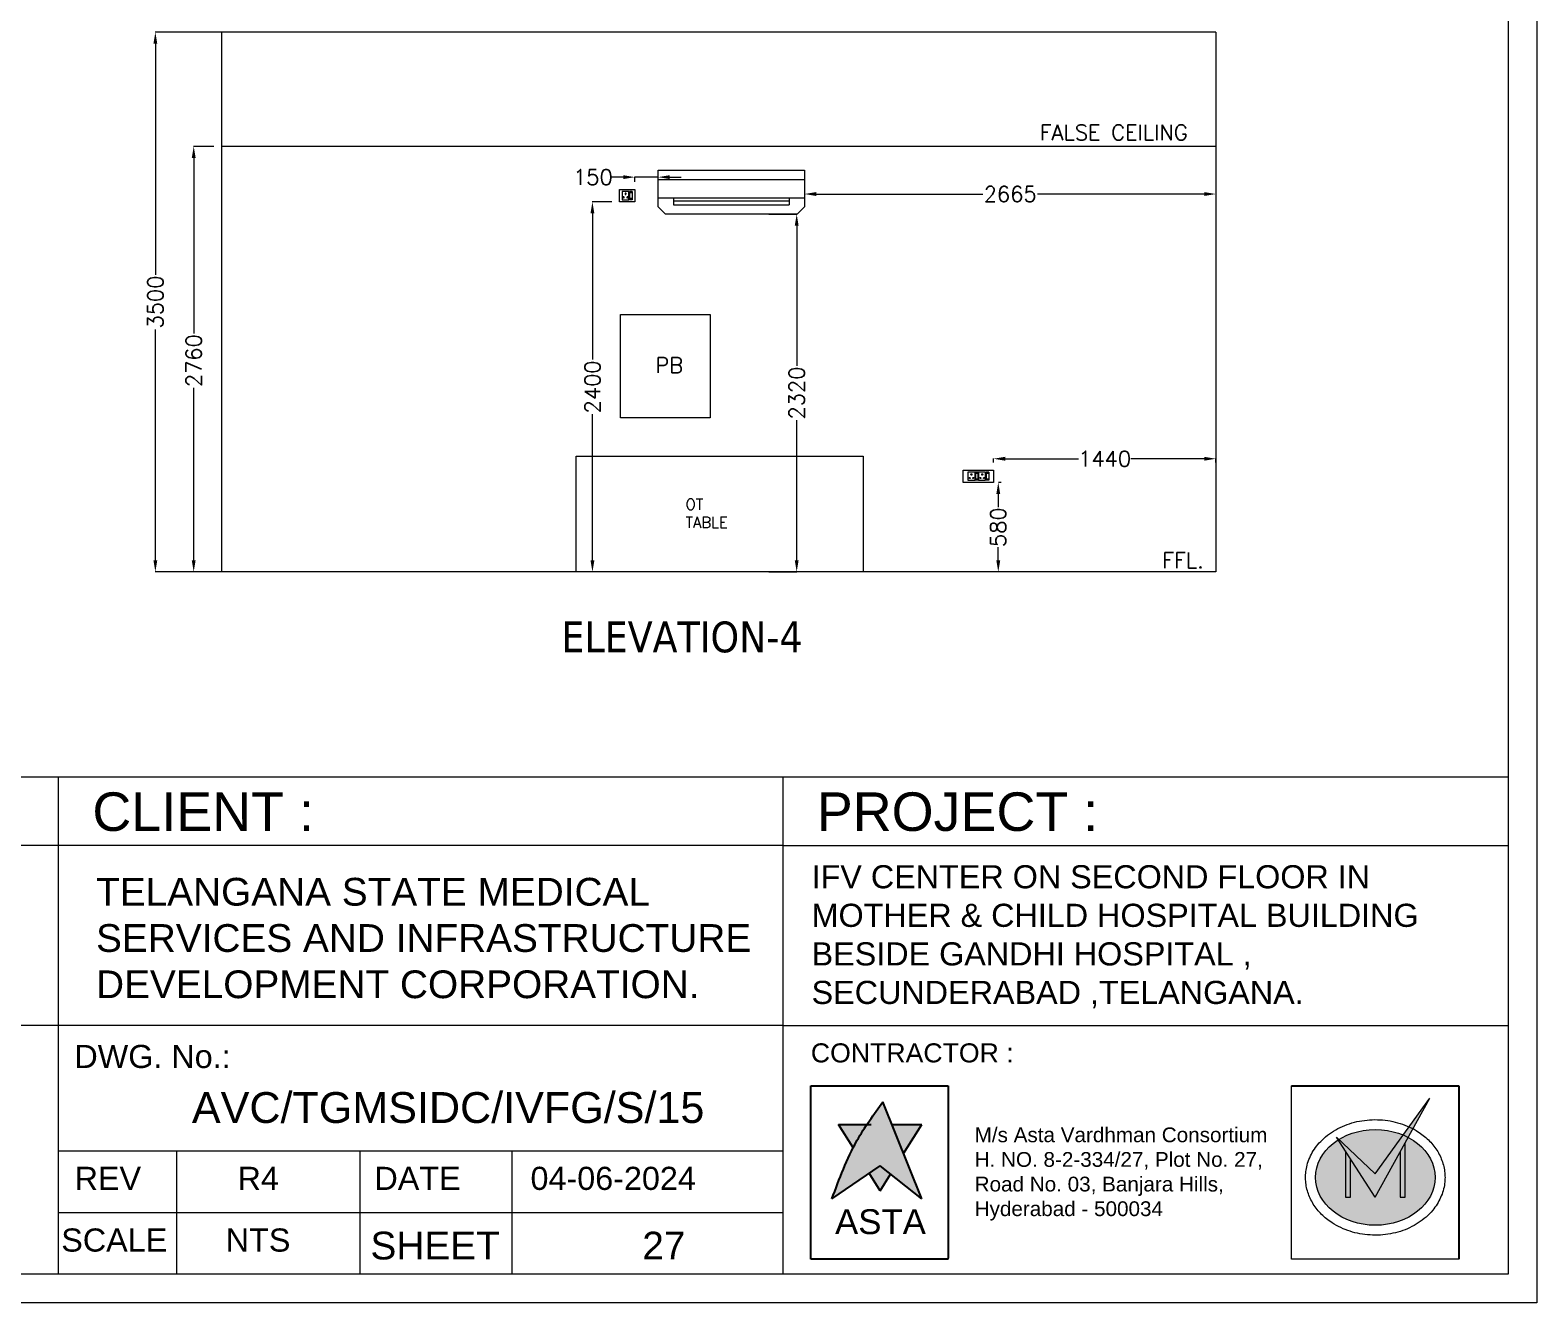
# Model space of a CAD drawing. Extents: x 3552052 to 4102982, y -707811 to -630695.
# Drawn here: x 3919893 to 3929660, y -704661 to -696407 of the extents above; entities that cross this region are included whole.
import ezdxf
from ezdxf.enums import TextEntityAlignment as Align

# ---------------------------------------------------------------- set-up
doc = ezdxf.new("R2010")
doc.units = 0
doc.header["$LTSCALE"] = 6
doc.header["$MEASUREMENT"] = 0
doc.layers.get('0').update_dxf_attribs({"linetype": 'CONTINUOUS', "lineweight": 0})
doc.layers.get('Defpoints').update_dxf_attribs({"linetype": 'CONTINUOUS', "lineweight": 0})
for name, color, linetype, lineweight in [('0.0', 8, 'CONTINUOUS', 0), ('ELE-4M UPS P.SB', 3, 'CONTINUOUS', 0), ('ELE-SOCKET NMBERING', 7, 'CONTINUOUS', 9), ('ELE. 2N0S OF 6-16 UPS SOCKETS', 191, 'CONTINUOUS', 0), ('EQP', 6, 'CONTINUOUS', 0), ('hatch', 252, 'CONTINUOUS', 0), ('HVAC', 3, 'CONTINUOUS', 15), ('HVAC_HI-WALL_1.5TR', 5, 'CONTINUOUS', 0), ('MEP_HVAC_RA_DUCT', 1, 'CONTINUOUS', 0), ('MEP_HVAC_TEXT', 7, 'CONTINUOUS', 0), ('TITLE', 7, 'CONTINUOUS', 0)]:
    doc.layers.add(name, color=color, linetype=linetype, lineweight=lineweight)
doc.layers.add('ELE-6A AC SOCKET', color=7, linetype='CONTINUOUS', lineweight=0, true_color=0x00ceb6)
doc.styles.add('Annotation', font='tahoma.ttf')
doc.styles.add('ARIAL', font='arial.ttf')
doc.styles.add('ROMANS', font='romans.shx')
doc.styles.get("Standard").update_dxf_attribs({"font": 'SIMPLEX'})
doc.dimstyles.new('AEPL1', dxfattribs={"dimtxt": 100, "dimasz": 75, "dimexe": 1.25, "dimexo": 50, "dimtad": 0, "dimdec": 0, "dimtxsty": 'ROMANS', "dimcen": 2.5, "dimclrd": 7, "dimclre": 7, "dimadec": 0, "dimazin": 0, "dimtfac": 1, "dimtdec": 0, "dimtmove": 0, "dimatfit": 3, "dimfxl": 1, "dimlwd": 0, "dimlwe": 0, "dimarcsym": 0})

# ---------------------------------------------------------------- blocks, each defined once
blk = doc.blocks.new('*D429')
at = {"layer": 'Defpoints', "color": 0, "linetype": 'ByBlock', "transparency": 16777216}
for p in [(3920952.9, -697160.6), (3921133.1, -697160.6), (3921332.5, -699920.6)]:
    blk.add_point(p, dxfattribs=at)
at = {"layer": 'ELE-4M UPS P.SB', "color": 7, "linetype": 'ByBlock', "lineweight": 0, "transparency": 16777216}
for p, q in [((3921083.1, -697160.6), (3920951.6, -697160.6)), ((3920952.9, -697235.6), (3920952.9, -698373.8)), ((3920952.9, -699845.6), (3920952.9, -698727.4)), ((3921282.5, -699920.6), (3920951.6, -699920.6))]:
    blk.add_line(p, q, dxfattribs=at)
at = {"layer": 'ELE-4M UPS P.SB', "color": 7, "linetype": 'ByBlock', "transparency": 16777216}
for points in [[(3920940.4, -697235.6), (3920965.4, -697235.6), (3920952.9, -697160.6)], [(3920940.4, -699845.6), (3920965.4, -699845.6), (3920952.9, -699920.6)]]:
    blk.add_solid(points, dxfattribs=at)
at = {"layer": 'ELE-4M UPS P.SB', "color": 0, "linetype": 'ByBlock', "transparency": 16777216, "insert": (3920952.9, -698550.6), "char_height": 100, "attachment_point": 5, "rotation": 90, "style": 'ROMANS'}
blk.add_mtext('2760', dxfattribs=at)
blk = doc.blocks.new('*D430')
at = {"layer": 'Defpoints', "color": 0, "linetype": 'ByBlock', "transparency": 16777216}
for p in [(3920704.4, -696420.6), (3921378.9, -696420.6), (3921332.5, -699920.6)]:
    blk.add_point(p, dxfattribs=at)
at = {"layer": 'ELE-4M UPS P.SB', "color": 7, "linetype": 'ByBlock', "lineweight": 0, "transparency": 16777216}
for p, q in [((3921328.9, -696420.6), (3920703.1, -696420.6)), ((3920704.4, -696495.6), (3920704.4, -697993.8)), ((3920704.4, -699845.6), (3920704.4, -698347.4)), ((3921282.5, -699920.6), (3920703.1, -699920.6))]:
    blk.add_line(p, q, dxfattribs=at)
at = {"layer": 'ELE-4M UPS P.SB', "color": 7, "linetype": 'ByBlock', "transparency": 16777216}
for points in [[(3920691.9, -696495.6), (3920716.9, -696495.6), (3920704.4, -696420.6)], [(3920691.9, -699845.6), (3920716.9, -699845.6), (3920704.4, -699920.6)]]:
    blk.add_solid(points, dxfattribs=at)
at = {"layer": 'ELE-4M UPS P.SB', "color": 0, "linetype": 'ByBlock', "transparency": 16777216, "insert": (3920704.4, -698170.6), "char_height": 100, "attachment_point": 5, "rotation": 90, "style": 'ROMANS'}
blk.add_mtext('3500', dxfattribs=at)
blk = doc.blocks.new('6MODULE-UPS')
at = {"layer": 'ELE. 2N0S OF 6-16 UPS SOCKETS', "color": 223, "lineweight": 0}
for p, q in [((-6, 92), (-6, 20)), ((-6, 92), (-6, 20)), ((19, 92), (-6, 92)), ((-6, 92), (19, 92)), ((-6, 20), (19, 20)), ((-4, 84), (-4, 28)), ((17, 84), (-4, 84)), ((-4, 30), (17, 30)), ((-4, 28), (17, 28)), ((17, 28), (17, 84)), ((19, 20), (19, 92)), ((24, 92), (87, 92)), ((24, 20), (24, 92)), ((87, 20), (24, 20)), ((87, 92), (87, 20)), ((91, 92), (91, 20)), ((91, 92), (91, 20)), ((116, 92), (91, 92)), ((91, 92), (116, 92)), ((91, 20), (116, 20)), ((93, 84), (93, 28)), ((114, 84), (93, 84)), ((93, 30), (114, 30)), ((93, 28), (114, 28)), ((114, 28), (114, 84)), ((116, 20), (116, 92)), ((120, 20), (120, 92)), ((120, 92), (184, 92)), ((184, 20), (120, 20)), ((184, 92), (184, 20))]:
    blk.add_line(p, q, dxfattribs=at)
blk.add_lwpolyline([(-48, 0), (226, 0), (226, 112), (-48, 112)], close=True, dxfattribs=at)
for centre, radius, start, end in [((37, 42), 4.24, 5.2689, 272.51), ((41, 39), 3.42, 202.6838, 75.0951), ((55, 74), 4.92, 307.1584, 232.8416), ((55, 69), 3.14, 161.4031, 18.5969), ((70, 39), 3.42, 104.9049, 337.3162), ((73, 42), 4.24, 267.49, 174.7311), ((134, 42), 4.24, 5.2689, 272.51), ((137, 39), 3.42, 202.6838, 75.0951), ((152, 74), 4.92, 307.1584, 232.8416), ((152, 69), 3.14, 161.4031, 18.5969), ((167, 39), 3.42, 104.9049, 337.3162), ((170, 42), 4.24, 267.49, 174.7311)]:
    blk.add_arc(centre, radius, start, end, dxfattribs=at)
blk = doc.blocks.new('FGF6')
at = {"layer": 'HVAC', "color": 5}
for p, q in [((3680007.2, -695087.1), (3680957.2, -695087.1)), ((3680007.2, -695206), (3680957.2, -695206))]:
    blk.add_line(p, q, dxfattribs=at)
at = {"layer": 'HVAC', "color": 8}
for p, q in [((3680106.6, -695206), (3680106.6, -695250.8)), ((3680857.7, -695206), (3680857.7, -695250.8)), ((3680106.6, -695226.3), (3680857.7, -695226.3)), ((3680106.6, -695250.8), (3680857.7, -695250.8))]:
    blk.add_line(p, q, dxfattribs=at)
at = {"layer": 'HVAC', "color": 5}
blk.add_lwpolyline([(3680007.2, -695026.4), (3680957.2, -695026.4), (3680957.2, -695264.8), (3680909.7, -695312.3), (3680054.7, -695312.3), (3680007.2, -695264.8)], close=True, dxfattribs=at)
blk = doc.blocks.new('EQ2WE')
at = {"layer": 'ELE-6A AC SOCKET', "lineweight": 0}
for p, q in [((-99, 170), (-215, 170)), ((-215, 170), (-215, 36)), ((-215, 36), (-99, 36)), ((-99, 36), (-99, 170)), ((-91, 36), (-91, 170)), ((-91, 170), (-45, 170)), ((-45, 170), (-91, 170)), ((-45, 36), (-91, 36)), ((-87, 51), (-87, 155)), ((-87, 155), (-48, 155)), ((-48, 55), (-87, 55)), ((-48, 51), (-87, 51)), ((-48, 155), (-48, 51)), ((-45, 170), (-45, 36)), ((-45, 170), (-45, 36))]:
    blk.add_line(p, q, dxfattribs=at)
blk.add_lwpolyline([(0, 0), (-257, 0), (-257, 206), (0, 206)], close=True, dxfattribs=at)
for centre, radius, start, end in [((-190, 77), 7.83, 5.2689, 272.51), ((-184, 72), 6.31, 202.6838, 75.0951), ((-157, 136), 9.08, 307.1584, 232.8416), ((-157, 127), 5.79, 161.4031, 18.5969), ((-130, 72), 6.31, 104.9049, 337.3162), ((-124, 77), 7.83, 267.49, 174.7311)]:
    blk.add_arc(centre, radius, start, end, dxfattribs=at)
blk = doc.blocks.new('*D431')
at = {"layer": 'Defpoints', "color": 0, "linetype": 'ByBlock', "transparency": 16777216}
for p in [(3924630.8, -697600.6), (3924630.8, -699920.6), (3924861.7, -699920.6)]:
    blk.add_point(p, dxfattribs=at)
at = {"layer": 'ELE-4M UPS P.SB', "color": 7, "linetype": 'ByBlock', "lineweight": 0, "transparency": 16777216}
for p, q in [((3924680.8, -697600.6), (3924863, -697600.6)), ((3924861.7, -697675.6), (3924861.7, -698583.8)), ((3924861.7, -699845.6), (3924861.7, -698937.4)), ((3924680.8, -699920.6), (3924863, -699920.6))]:
    blk.add_line(p, q, dxfattribs=at)
at = {"layer": 'ELE-4M UPS P.SB', "color": 7, "linetype": 'ByBlock', "transparency": 16777216}
for points in [[(3924849.2, -697675.6), (3924874.2, -697675.6), (3924861.7, -697600.6)], [(3924849.2, -699845.6), (3924874.2, -699845.6), (3924861.7, -699920.6)]]:
    blk.add_solid(points, dxfattribs=at)
at = {"layer": 'ELE-4M UPS P.SB', "color": 0, "linetype": 'ByBlock', "transparency": 16777216, "insert": (3924861.7, -698760.6), "char_height": 100, "attachment_point": 5, "rotation": 90, "style": 'ROMANS'}
blk.add_mtext('2320', dxfattribs=at)
blk = doc.blocks.new('*D432')
at = {"layer": 'Defpoints', "color": 0, "linetype": 'ByBlock', "transparency": 16777216}
for p in [(3927578.1, -699186.7), (3926138.1, -699260.6), (3927578.1, -699260.6)]:
    blk.add_point(p, dxfattribs=at)
at = {"layer": 'ELE-4M UPS P.SB', "color": 7, "linetype": 'ByBlock', "lineweight": 0, "transparency": 16777216}
for p, q in [((3926138.1, -699210.6), (3926138.1, -699185.5)), ((3926213.1, -699186.7), (3926688.4, -699186.7)), ((3927503.1, -699186.7), (3927027.8, -699186.7)), ((3927578.1, -699210.6), (3927578.1, -699185.5))]:
    blk.add_line(p, q, dxfattribs=at)
at = {"layer": 'ELE-4M UPS P.SB', "color": 7, "linetype": 'ByBlock', "transparency": 16777216}
for points in [[(3926213.1, -699174.2), (3926213.1, -699199.2), (3926138.1, -699186.7)], [(3927503.1, -699174.2), (3927503.1, -699199.2), (3927578.1, -699186.7)]]:
    blk.add_solid(points, dxfattribs=at)
at = {"layer": 'ELE-4M UPS P.SB', "color": 0, "linetype": 'ByBlock', "transparency": 16777216, "insert": (3926858.1, -699186.7), "char_height": 100, "attachment_point": 5, "style": 'ROMANS'}
blk.add_mtext('1440', dxfattribs=at)
blk = doc.blocks.new('*D433')
at = {"layer": 'Defpoints', "color": 0, "linetype": 'ByBlock', "transparency": 16777216}
for p in [(3926138.1, -699340.6), (3926138.1, -699920.6), (3926168.4, -699920.6)]:
    blk.add_point(p, dxfattribs=at)
at = {"layer": 'ELE-4M UPS P.SB', "color": 7, "linetype": 'ByBlock', "lineweight": 0, "transparency": 16777216}
for p, q in [((3926168.4, -699415.6), (3926168.4, -699501.4)), ((3926188.1, -699340.6), (3926169.7, -699340.6)), ((3926168.4, -699845.6), (3926168.4, -699759.8)), ((3926188.1, -699920.6), (3926169.7, -699920.6))]:
    blk.add_line(p, q, dxfattribs=at)
at = {"layer": 'ELE-4M UPS P.SB', "color": 7, "linetype": 'ByBlock', "transparency": 16777216}
for points in [[(3926155.9, -699415.6), (3926180.9, -699415.6), (3926168.4, -699340.6)], [(3926155.9, -699845.6), (3926180.9, -699845.6), (3926168.4, -699920.6)]]:
    blk.add_solid(points, dxfattribs=at)
at = {"layer": 'ELE-4M UPS P.SB', "color": 0, "linetype": 'ByBlock', "transparency": 16777216, "insert": (3926168.4, -699630.6), "char_height": 100, "attachment_point": 5, "rotation": 90, "style": 'ROMANS'}
blk.add_mtext('580', dxfattribs=at)
blk = doc.blocks.new('*D434')
at = {"layer": 'Defpoints', "color": 0, "linetype": 'ByBlock', "transparency": 16777216}
for p in [(3924913.1, -697375.4), (3927578.1, -697375.4), (3927578.1, -697469.9)]:
    blk.add_point(p, dxfattribs=at)
at = {"layer": 'ELE-4M UPS P.SB', "color": 7, "linetype": 'ByBlock', "lineweight": 0, "transparency": 16777216}
for p, q in [((3924913.1, -697425.4), (3924913.1, -697471.1)), ((3927578.1, -697425.4), (3927578.1, -697471.1)), ((3924988.1, -697469.9), (3926068.8, -697469.9)), ((3927503.1, -697469.9), (3926422.4, -697469.9))]:
    blk.add_line(p, q, dxfattribs=at)
at = {"layer": 'ELE-4M UPS P.SB', "color": 7, "linetype": 'ByBlock', "transparency": 16777216}
for points in [[(3924988.1, -697457.4), (3924988.1, -697482.4), (3924913.1, -697469.9)], [(3927503.1, -697457.4), (3927503.1, -697482.4), (3927578.1, -697469.9)]]:
    blk.add_solid(points, dxfattribs=at)
at = {"layer": 'ELE-4M UPS P.SB', "color": 0, "linetype": 'ByBlock', "transparency": 16777216, "insert": (3926245.6, -697469.9), "char_height": 100, "attachment_point": 5, "style": 'ROMANS'}
blk.add_mtext('2665', dxfattribs=at)
blk = doc.blocks.new('*D435')
at = {"layer": 'Defpoints', "color": 0, "linetype": 'ByBlock', "transparency": 16777216}
for p in [(3923813.1, -697360.3), (3923813.1, -697440.6), (3923963.1, -697426.4)]:
    blk.add_point(p, dxfattribs=at)
at = {"layer": 'ELE-4M UPS P.SB', "color": 7, "linetype": 'ByBlock', "lineweight": 0, "transparency": 16777216}
for p, q in [((3923738.1, -697360.3), (3923663.1, -697360.3)), ((3923813.1, -697390.6), (3923813.1, -697359)), ((3923963.1, -697360.3), (3923813.1, -697360.3)), ((3923963.1, -697376.4), (3923963.1, -697359)), ((3924038.1, -697360.3), (3924113.1, -697360.3))]:
    blk.add_line(p, q, dxfattribs=at)
at = {"layer": 'ELE-4M UPS P.SB', "color": 7, "linetype": 'ByBlock', "transparency": 16777216}
for points in [[(3923738.1, -697347.8), (3923738.1, -697372.8), (3923813.1, -697360.3)], [(3924038.1, -697347.8), (3924038.1, -697372.8), (3923963.1, -697360.3)]]:
    blk.add_solid(points, dxfattribs=at)
at = {"layer": 'ELE-4M UPS P.SB', "color": 0, "linetype": 'ByBlock', "transparency": 16777216, "insert": (3923541, -697360.3), "char_height": 100, "attachment_point": 5, "style": 'ROMANS'}
blk.add_mtext('150', dxfattribs=at)
blk = doc.blocks.new('*D436')
at = {"layer": 'Defpoints', "color": 0, "linetype": 'ByBlock', "transparency": 16777216}
for p in [(3923713.1, -697520.6), (3923537.6, -699920.6), (3923713.1, -699920.6)]:
    blk.add_point(p, dxfattribs=at)
at = {"layer": 'ELE-4M UPS P.SB', "color": 7, "linetype": 'ByBlock', "lineweight": 0, "transparency": 16777216}
for p, q in [((3923663.1, -697520.6), (3923536.3, -697520.6)), ((3923537.6, -697595.6), (3923537.6, -698543.8)), ((3923537.6, -699845.6), (3923537.6, -698897.4)), ((3923663.1, -699920.6), (3923536.3, -699920.6))]:
    blk.add_line(p, q, dxfattribs=at)
at = {"layer": 'ELE-4M UPS P.SB', "color": 7, "linetype": 'ByBlock', "transparency": 16777216}
for points in [[(3923525.1, -697595.6), (3923550.1, -697595.6), (3923537.6, -697520.6)], [(3923525.1, -699845.6), (3923550.1, -699845.6), (3923537.6, -699920.6)]]:
    blk.add_solid(points, dxfattribs=at)
at = {"layer": 'ELE-4M UPS P.SB', "color": 0, "linetype": 'ByBlock', "transparency": 16777216, "insert": (3923537.6, -698720.6), "char_height": 100, "attachment_point": 5, "rotation": 90, "style": 'ROMANS'}
blk.add_mtext('2400', dxfattribs=at)
blk = doc.blocks.new('IVF-CONTRACTOR')
at = {"lineweight": -3, "true_color": 0x293189}
h = blk.add_hatch(color=177, dxfattribs=at)
h.dxf.hatch_style = 1
edge = h.paths.add_edge_path()
edge.add_spline(control_points=[(3037286, -1386527), (3037185, -1386667), (3036944, -1387001), (3036801, -1387388), (3036719, -1387609)], knot_values=[0, 0, 0, 0, 519.520055, 1226.818077, 1226.818077, 1226.818077, 1226.818077], degree=3, periodic=0)
edge.add_line((3036719, -1387609), (3037255, -1387240))
edge.add_line((3037255, -1387240), (3037717, -1387609))
edge.add_line((3037717, -1387609), (3037286, -1386527))
at = {"lineweight": -3, "true_color": 0xc7c8ca}
h = blk.add_hatch(color=9, dxfattribs=at)
h.dxf.hatch_style = 1
edge = h.paths.add_edge_path()
edge.add_spline(control_points=[(3036953, -1387033), (3036967, -1387008), (3037022, -1386919), (3037088, -1386836), (3037139, -1386779)], knot_values=[3356.588859, 3356.588859, 3356.588859, 3356.588859, 3831.174934, 5081.098827, 5081.098827, 5081.098827, 5081.098827], degree=3, periodic=0)
edge.add_line((3037139, -1386779), (3036793, -1386779))
edge.add_line((3036793, -1386779), (3036953, -1387033))
h.paths.add_polyline_path([(3037717, -1386779), (3037386, -1386779), (3037515, -1387102)])
h.paths.add_polyline_path([(3037370, -1387332), (3037255, -1387240), (3037134, -1387323), (3037255, -1387517)])
at = {"true_color": 0xed1f24}
h = blk.add_hatch(color=240, dxfattribs=at)
h.dxf.hatch_style = 1
edge = h.paths.add_edge_path()
edge.add_line((3042329, -1386921), (3042349, -1386951))
edge.add_ellipse((3042760, -1387369), major_axis=(-665, 0), ratio=0.800236, start_angle=-52.6357, end_angle=-51.8324, ccw=False)
edge.add_line((3042356, -1386946), (3042329, -1386921))
at = {"layer": '0.0', "true_color": 0xed1f24}
h = blk.add_hatch(color=240, dxfattribs=at)
h.dxf.hatch_style = 1
edge = h.paths.add_edge_path()
edge.add_line((3042760, -1387590), (3043125, -1386925))
edge.add_ellipse((3042760, -1387369), major_axis=(-665, 0), ratio=0.800236, start_angle=-123.3804, end_angle=-117.8517)
edge.add_line((3043070, -1386899), (3042760, -1387331))
edge.add_line((3042760, -1387331), (3042356, -1386946))
edge.add_ellipse((3042760, -1387369), major_axis=(-665, 0), ratio=0.800236, start_angle=-52.6357, end_angle=-51.8324)
edge.add_line((3042349, -1386951), (3042760, -1387590))
edge = h.paths.add_edge_path()
edge.add_spline(control_points=[(3043179, -1386828), (3043165, -1386821), (3043150, -1386814), (3043136, -1386807)], knot_values=[-2.156071, -2.156071, -2.156071, -2.156071, -2.090953, -2.090953, -2.090953, -2.090953], degree=3, periodic=0)
edge.add_line((3043136, -1386807), (3043070, -1386899))
edge.add_ellipse((3042760, -1387369), major_axis=(-665, 0), ratio=0.800236, start_angle=-123.3804, end_angle=-117.8517, ccw=False)
edge.add_line((3043125, -1386925), (3043179, -1386828))
edge = h.paths.add_edge_path()
edge.add_line((3043367, -1386486), (3043136, -1386807))
edge.add_spline(control_points=[(3043136, -1386807), (3043150, -1386814), (3043165, -1386821), (3043179, -1386828)], knot_values=[-2.156071, -2.156071, -2.156071, -2.156071, -2.090953, -2.090953, -2.090953, -2.090953], degree=3, periodic=0)
edge.add_line((3043179, -1386828), (3043367, -1386486))
at = {"layer": '0.0', "true_color": 0x139b48}
h = blk.add_hatch(color=114, dxfattribs=at)
h.dxf.hatch_style = 1
edge = h.paths.add_edge_path()
edge.add_ellipse((3042760, -1387369), major_axis=(-665, 0), ratio=0.800236, start_angle=-51.8324, end_angle=236.6196)
edge.add_line((3043125, -1386925), (3043091, -1386988))
edge.add_line((3043091, -1386988), (3043091, -1387590))
edge.add_line((3043091, -1387590), (3043036, -1387590))
edge.add_line((3043036, -1387590), (3043036, -1387088))
edge.add_line((3043036, -1387088), (3042760, -1387590))
edge.add_line((3042760, -1387590), (3042484, -1387160))
edge.add_line((3042484, -1387160), (3042484, -1387590))
edge.add_line((3042484, -1387590), (3042428, -1387590))
edge.add_line((3042428, -1387590), (3042428, -1387075))
edge.add_line((3042428, -1387075), (3042349, -1386951))
edge = h.paths.add_edge_path()
edge.add_ellipse((3042760, -1387369), major_axis=(-665, 0), ratio=0.800236, start_angle=-117.8517, end_angle=-52.6357)
edge.add_line((3042356, -1386946), (3042760, -1387331))
edge.add_line((3042760, -1387331), (3043070, -1386899))
at = {"layer": '0.0', "true_color": 0x000000}
h = blk.add_hatch(color=18, dxfattribs=at)
h.dxf.hatch_style = 1
h.paths.add_polyline_path([(3042484, -1387160), (3042428, -1387075), (3042428, -1387590), (3042484, -1387590)])
h.paths.add_polyline_path([(3043036, -1387590), (3043091, -1387590), (3043091, -1386988), (3043036, -1387088)])
at = {"lineweight": -3}
for p, q in [((3036484, -1386350), (3038013, -1386350)), ((3036484, -1388267), (3036484, -1386350)), ((3036485, -1386350), (3038009, -1386350)), ((3036485, -1388278), (3036485, -1386350)), ((3038013, -1386350), (3038013, -1388267)), ((3041829, -1386350), (3043688, -1386350)), ((3043688, -1386350), (3043688, -1388278)), ((3038011, -1388278), (3036483, -1388278))]:
    blk.add_line(p, q, dxfattribs=at)
at = {"color": 251, "lineweight": -3, "true_color": 0x636466}
for p, q in [((3037717, -1387609), (3037286, -1386527)), ((3036793, -1386779), (3037155, -1386779)), ((3036953, -1387033), (3036793, -1386779)), ((3037386, -1386779), (3037717, -1386779)), ((3037515, -1387102), (3037717, -1386779)), ((3036719, -1387609), (3037255, -1387240)), ((3037717, -1387609), (3037255, -1387240)), ((3037255, -1387517), (3037134, -1387323)), ((3037255, -1387517), (3037370, -1387332))]:
    blk.add_line(p, q, dxfattribs=at)
blk.add_spline([(3036719, -1387609), (3036998, -1386959), (3037286, -1386527)], degree=3, dxfattribs=at)
at = {"layer": '0.0'}
for p, q in [((3036485, -1386350), (3038009, -1386350)), ((3036485, -1388278), (3036485, -1386350)), ((3036485, -1388278), (3036485, -1386350)), ((3036485, -1386350), (3038009, -1386350)), ((3038013, -1386350), (3038013, -1388278)), ((3041829, -1386350), (3043688, -1386350)), ((3041829, -1388278), (3041829, -1386350)), ((3043688, -1386350), (3043688, -1388278)), ((3038009, -1388278), (3036485, -1388278)), ((3043688, -1388278), (3041829, -1388278))]:
    blk.add_line(p, q, dxfattribs=at)
at = {"layer": '0.0', "color": 18, "true_color": 0x000000}
for p, q in [((3042760, -1387590), (3043367, -1386486)), ((3042760, -1387331), (3043367, -1386486)), ((3042760, -1387590), (3042329, -1386921)), ((3042329, -1386921), (3042760, -1387331)), ((3042428, -1387075), (3042428, -1387590)), ((3043036, -1387088), (3043036, -1387590)), ((3043091, -1387590), (3043091, -1386988)), ((3042484, -1387590), (3042484, -1387160)), ((3042428, -1387590), (3042484, -1387590)), ((3043036, -1387590), (3043091, -1387590))]:
    blk.add_line(p, q, dxfattribs=at)
at = {"layer": '0.0'}
blk.add_ellipse((3042760, -1387369), major_axis=(-665, 0), ratio=0.800236, start_param=-3.141592653589793, end_param=3.141592653589793, dxfattribs=at)
blk.add_open_spline([(3043535, -1387369), (3043535, -1387353), (3043534, -1387336), (3043530, -1387296), (3043527, -1387272), (3043516, -1387226), (3043509, -1387202), (3043492, -1387157), (3043483, -1387135), (3043460, -1387092), (3043448, -1387071), (3043420, -1387031), (3043405, -1387011), (3043372, -1386974), (3043355, -1386956), (3043318, -1386922), (3043298, -1386906), (3043258, -1386875), (3043236, -1386861), (3043183, -1386829), (3043150, -1386812), (3043081, -1386783), (3043045, -1386771), (3042972, -1386750), (3042935, -1386742), (3042860, -1386731), (3042821, -1386728), (3042745, -1386726), (3042706, -1386727), (3042630, -1386735), (3042593, -1386741), (3042518, -1386757), (3042482, -1386768), (3042412, -1386794), (3042377, -1386809), (3042312, -1386843), (3042280, -1386862), (3042221, -1386905), (3042194, -1386928), (3042147, -1386974), (3042127, -1386996), (3042091, -1387042), (3042074, -1387067), (3042045, -1387117), (3042033, -1387143), (3042012, -1387197), (3042003, -1387225), (3041992, -1387276), (3041988, -1387299), (3041984, -1387347), (3041984, -1387371), (3041986, -1387418), (3041989, -1387442), (3041997, -1387489), (3042003, -1387512), (3042018, -1387557), (3042026, -1387580), (3042047, -1387623), (3042058, -1387645), (3042084, -1387686), (3042098, -1387706), (3042129, -1387744), (3042145, -1387762), (3042180, -1387798), (3042199, -1387814), (3042238, -1387846), (3042259, -1387861), (3042311, -1387894), (3042343, -1387912), (3042409, -1387944), (3042444, -1387957), (3042515, -1387980), (3042552, -1387989), (3042626, -1388003), (3042664, -1388007), (3042740, -1388012), (3042778, -1388012), (3042854, -1388008), (3042892, -1388003), (3042966, -1387989), (3043003, -1387980), (3043074, -1387958), (3043109, -1387944), (3043175, -1387913), (3043208, -1387895), (3043268, -1387856), (3043297, -1387834), (3043351, -1387787), (3043376, -1387761), (3043416, -1387713), (3043432, -1387690), (3043462, -1387643), (3043475, -1387619), (3043497, -1387569), (3043507, -1387543), (3043522, -1387491), (3043527, -1387464), (3043533, -1387415), (3043535, -1387392), (3043535, -1387369)], degree=3, knots=[-3.141593, -3.141593, -3.141593, -3.141593, -3.06788, -3.06788, -2.960953, -2.960953, -2.854026, -2.854026, -2.747099, -2.747099, -2.640172, -2.640172, -2.533245, -2.533245, -2.426319, -2.426319, -2.319392, -2.319392, -2.212465, -2.212465, -2.059875, -2.059875, -1.907286, -1.907286, -1.754697, -1.754697, -1.602107, -1.602107, -1.449518, -1.449518, -1.296928, -1.296928, -1.144339, -1.144339, -0.99175, -0.99175, -0.83916, -0.83916, -0.686571, -0.686571, -0.558641, -0.558641, -0.43071, -0.43071, -0.30278, -0.30278, -0.17485, -0.17485, -0.068516, -0.068516, 0.037819, 0.037819, 0.144154, 0.144154, 0.250488, 0.250488, 0.356823, 0.356823, 0.463157, 0.463157, 0.569492, 0.569492, 0.675826, 0.675826, 0.782161, 0.782161, 0.888495, 0.888495, 1.039928, 1.039928, 1.191361, 1.191361, 1.342794, 1.342794, 1.494227, 1.494227, 1.64566, 1.64566, 1.797093, 1.797093, 1.948526, 1.948526, 2.099959, 2.099959, 2.251392, 2.251392, 2.402825, 2.402825, 2.554258, 2.554258, 2.675591, 2.675591, 2.796924, 2.796924, 2.918258, 2.918258, 3.039591, 3.039591, 3.141593, 3.141593, 3.141593, 3.141593], dxfattribs=at)
at = {"lineweight": -3, "attachment_point": 1, "style": 'ARIAL'}
for s, width, gutter_width, insert, char_height in [('{\\C256;CONTRACTOR :}', 3919.85, 1060, (3036485, -1385878), 212.06), ('{\\C256;M/s Asta Vardhman Consortium\\PH. NO. 8-2-334/27, Plot No. 27, Road No. 03, Banjara Hills, Hyderabad - 500034}', 3696.75, 822, (3038306, -1386813), 164.38)]:
    blk.add_mtext_dynamic_manual_height_columns(s, width=width, gutter_width=gutter_width, heights=[0], dxfattribs=dict(at, insert=insert, char_height=char_height))
at = {"lineweight": 100, "insert": (3036754, -1387723), "char_height": 276.9, "attachment_point": 1, "style": 'ARIAL'}
blk.add_mtext_dynamic_manual_height_columns('ASTA', width=997.56, gutter_width=254, heights=[0], dxfattribs=at)

msp = doc.modelspace()

# ---------------------------------------------------------------- linework, layer by layer
for p, q in [((3929472.9, -701251.5), (3911822.6, -701251.5)), ((3920077, -704474.3), (3920077, -701251.5))]:
    msp.add_line(p, q)
at = {"color": 7}
msp.add_line((3929472.9, -704474.3), (3920077, -704474.3), dxfattribs=at)
for points in [[(3929659.7, -681698.6), (3929659.7, -704661.1), (3911635.8, -704661.1), (3911635.8, -681698.6)], [(3929472.9, -681885.3), (3929472.9, -704474.3), (3911822.6, -704474.3), (3911822.6, -681885.3)]]:
    msp.add_lwpolyline(points, close=True)
at = {"layer": 'ELE-4M UPS P.SB', "color": 1, "linetype": 'ByBlock'}
msp.add_lwpolyline([(3923720.1, -698250.6), (3924300.1, -698250.6), (3924300.1, -698920.6), (3923720.1, -698920.6)], close=True, dxfattribs=at)
msp.add_lwpolyline([(3923720.1, -698250.6), (3924300.1, -698250.6), (3924300.1, -698920.6), (3923720.1, -698920.6)], close=True, dxfattribs=at)
at = {"layer": 'EQP', "linetype": 'ByBlock'}
for p, q in [((3923433.1, -699920.6), (3923433.1, -699170.6)), ((3923433.1, -699170.6), (3925293.1, -699170.6)), ((3925293.1, -699170.6), (3925293.1, -699920.6))]:
    msp.add_line(p, q, dxfattribs=at)
at = {"layer": 'hatch', "color": 7}
msp.add_line((3929472.9, -701250.7), (3929472.9, -704474.3), dxfattribs=at)
at = {"layer": 'MEP_HVAC_RA_DUCT', "color": 8, "linetype": 'ByBlock'}
for p, q in [((3921133.1, -696420.6), (3921133.1, -699920.6)), ((3927578.1, -696420.6), (3927578.1, -699920.6))]:
    msp.add_line(p, q, dxfattribs=at)
for points in [[(3927578.1, -696420.6), (3921133.1, -696420.6)], [(3927578.1, -697160.6), (3921133.1, -697160.6)], [(3927578.1, -699920.6), (3921133.1, -699920.6)]]:
    msp.add_lwpolyline(points, dxfattribs=at)
at = {"layer": 'MEP_HVAC_TEXT', "linetype": 'ByBlock'}
for p, q in [((3924772.9, -701251.5), (3924772.9, -704474.3)), ((3920077, -701695.7), (3914675.5, -701695.7)), ((3924772.9, -701695.7), (3920077, -701695.7)), ((3924772.9, -701695.7), (3929472.9, -701695.7)), ((3920077, -702862.5), (3914675.5, -702862.5)), ((3924772.9, -702862.9), (3920072.9, -702862.5)), ((3924772.9, -702862.9), (3929472.9, -702862.5)), ((3920077, -703674.3), (3924772.9, -703674.3)), ((3920840.4, -703674.3), (3920840.4, -704474.3)), ((3922029.4, -703674.3), (3922029.4, -704474.3)), ((3923015.8, -703674.3), (3923015.8, -704474.3)), ((3920077, -704074.3), (3924772.9, -704074.3))]:
    msp.add_line(p, q, dxfattribs=at)

# ---------------------------------------------------------------- block references
at = {"color": 240, "true_color": 0xed1f24, "xscale": 0.5830909662492498, "yscale": 0.5830909662492498, "zscale": 0.5830909662492498}
msp.add_blockref('IVF-CONTRACTOR', (2154406.5, 105115), dxfattribs=at)
at = {"layer": 'ELE-6A AC SOCKET', "color": 254, "linetype": 'ByBlock', "true_color": 0xdebad0, "xscale": 0.3885944238316955, "yscale": 0.3885944238316955, "zscale": 0.3885944238316955}
msp.add_blockref('EQ2WE', (3923813.1, -697520.6), dxfattribs=at)
at = {"layer": 'ELE. 2N0S OF 6-16 UPS SOCKETS', "xscale": -0.7170377765872057, "yscale": 0.7170377765872057, "zscale": 0.7170377765872057, "rotation": 359.9999999999995}
msp.add_blockref('6MODULE-UPS', (3926103.6, -699340.6), dxfattribs=at)
at = {"layer": 'HVAC_HI-WALL_1.5TR'}
msp.add_blockref('FGF6', (243955.9, -2288.3), dxfattribs=at)

# ---------------------------------------------------------------- texts
at = {"insert": (3926034.6, -700242.1), "char_height": 200, "width": 2697.906, "attachment_point": 3, "style": 'Annotation'}
msp.add_mtext('\\pxql;ELEVATION-4', dxfattribs=at)
at = {"layer": 'ELE-SOCKET NMBERING', "color": 0, "char_height": 100.004, "width": 2358.602, "attachment_point": 1, "style": 'Annotation'}
for s, insert in [('{\\Fromans|c0;FALSE CEILING }', (3926437.2, -697020.5)), ('{\\Fromans|c0;PB}', (3923945.6, -698530.2)), ('{\\Fromans|c0;PB}', (3923945.6, -698530.2)), ('{\\Fromans|c0;FFL.}', (3927230.6, -699795.6))]:
    msp.add_mtext(s, dxfattribs=dict(at, insert=insert))
at = {"layer": 'MEP_HVAC_TEXT', "linetype": 'ByBlock', "insert": (3924141.6, -699447.3), "char_height": 70, "attachment_point": 1}
msp.add_mtext_dynamic_manual_height_columns('OT TABLE', width=384.742, gutter_width=10, heights=[0], dxfattribs=at)
at = {"layer": 'TITLE', "color": 7, "style": 'ARIAL'}
for s, height, p in [('CLIENT :', 250, (3920296.2, -701600.4)), ('PROJECT :', 250, (3924992.1, -701600.4)), ('DWG. No.:', 150, (3920179.6, -703137.9))]:
    msp.add_text(s, height=height, dxfattribs=at).set_placement(p)
for s, height, p in [('REV', 150, (3920396.5, -703853.5)), ('R4', 150, (3921371.3, -703853.5)), ('DATE', 150, (3922404, -703853.5)), ('04-06-2024', 150, (3923672, -703853.5)), ('SCALE', 150, (3920437.9, -704253.5)), ('NTS', 150, (3921370.4, -704253.5)), ('SHEET', 180, (3922517.9, -704289.4)), ('27', 180, (3924000.6, -704289.4))]:
    msp.add_text(s, height=height, dxfattribs=at).set_placement(p, align=Align.MIDDLE_CENTER)
at = {"layer": 'TITLE', "color": 7, "attachment_point": 1, "style": 'ARIAL'}
for s, width, gutter_width, insert, char_height in [('\\pxql;IFV CENTER ON SECOND FLOOR IN MOTHER & CHILD HOSPITAL BUILDING BESIDE GANDHI HOSPITAL , SECUNDERABAD ,TELANGANA. ', 4493.629, 10, (3924958.2, -701822.5), 150), ('{\\C256;TELANGANA STATE MEDICAL SERVICES AND INFRASTRUCTURE DEVELOPMENT CORPORATION.}', 4493.629, 10, (3920320, -701904.8), 180), ('\\pxqc;AVC/TGMSIDC/IVFG/S/15', 5392.273, 12, (3919906.1, -703294.2), 200)]:
    msp.add_mtext_dynamic_manual_height_columns(s, width=width, gutter_width=gutter_width, heights=[0], dxfattribs=dict(at, insert=insert, char_height=char_height))

# ---------------------------------------------------------------- dimensions: what is measured, and where the dimension line sits
at = {"layer": 'ELE-4M UPS P.SB', "color": 0, "linetype": 'ByBlock'}
for base, p2, picture, middle in [((3920704.4, -696420.6), (3921378.9, -696420.6), '*D430', (3920704.4, -698170.6)), ((3920952.9, -697160.6), (3921133.1, -697160.6), '*D429', (3920952.9, -698550.6))]:
    dim = msp.add_linear_dim(base=base, p1=(3921332.5, -699920.6), p2=p2, angle=90, dimstyle='AEPL1', dxfattribs=at)
    dim.commit()
    dim.dimension.update_dxf_attribs({"geometry": picture, "text_midpoint": middle, "dimtype": 160})
for base, p1, p2, picture, middle in [((3923813.1, -697360.3), (3923963.1, -697426.4), (3923813.1, -697440.6), '*D435', (3923541, -697360.3)), ((3927578.1, -697469.9), (3924913.1, -697375.4), (3927578.1, -697375.4), '*D434', (3926245.6, -697469.9)), ((3927578.1, -699186.7), (3926138.1, -699260.6), (3927578.1, -699260.6), '*D432', (3926858.1, -699186.7))]:
    dim = msp.add_linear_dim(base=base, p1=p1, p2=p2, dimstyle='AEPL1', dxfattribs=at)
    dim.commit()
    dim.dimension.update_dxf_attribs({"geometry": picture, "text_midpoint": middle})
for base, p1, p2, picture, middle in [((3923537.6, -699920.6), (3923713.1, -697520.6), (3923713.1, -699920.6), '*D436', (3923537.6, -698720.6)), ((3924861.7, -699920.6), (3924630.8, -697600.6), (3924630.8, -699920.6), '*D431', (3924861.7, -698760.6)), ((3926168.4, -699920.6), (3926138.1, -699340.6), (3926138.1, -699920.6), '*D433', (3926168.4, -699630.6))]:
    dim = msp.add_linear_dim(base=base, p1=p1, p2=p2, angle=90, dimstyle='AEPL1', dxfattribs=at)
    dim.commit()
    dim.dimension.update_dxf_attribs({"geometry": picture, "text_midpoint": middle})

doc.saveas('drawing.dxf')
